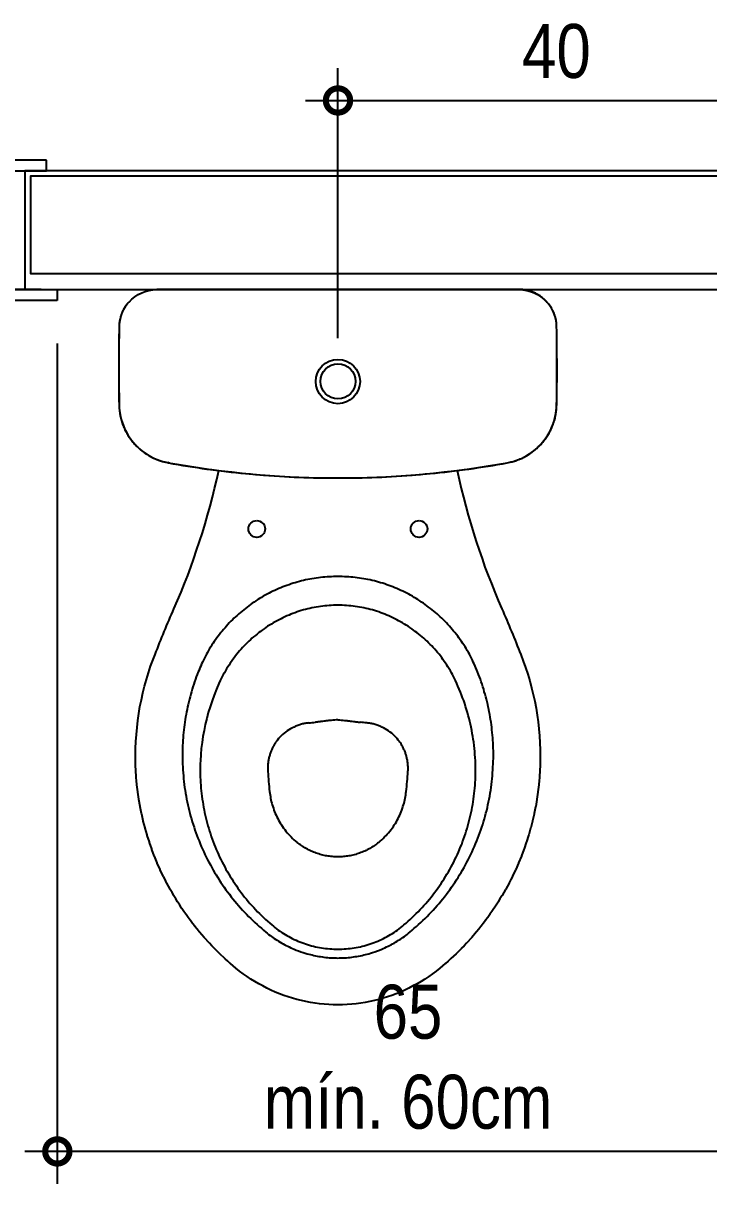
# Model space of a CAD drawing. Header units: metres. Extents: x 3 to 168, y -142 to 28.
# Drawn here: x 19.707 to 20.342, y 4.145 to 5.22 of the extents above; entities that cross this region are included whole.
import ezdxf

# ---------------------------------------------------------------- set-up
doc = ezdxf.new("R2010")
doc.units = ezdxf.units.M
doc.linetypes.add('DASHEDX2', pattern=[1.5, 1, -0.5])
for name, color, linetype in [('ARQ-ALV ACAB', 4, 'Continuous'), ('ARQ-ALV OSSO', 5, 'Continuous'), ('ARQ-CAX @ 1', 1, 'Continuous'), ('ARQ-DIM', 2, 'Continuous'), ('ARQ-HID', 2, 'Continuous'), ('ARQ-PRJ', 7, 'DASHEDX2')]:
    doc.layers.add(name, color=color, linetype=linetype)
doc.styles.add('Adesa', font='ARIALN.TTF')
doc.dimstyles.new('ADESA 1-0025', dxfattribs={"dimtxt": 0.05, "dimasz": 0.045, "dimexe": 0.03, "dimexo": 0.04, "dimgap": 0.02, "dimtad": 1, "dimtoh": 1, "dimdec": 0, "dimlfac": 100, "dimzin": 4, "dimtxsty": 'Adesa', "dimblk": 'DOTSMALL', "dimcen": 1, "dimdle": 0.03, "dimclrd": 1, "dimclre": 1, "dimclrt": 256, "dimazin": 1, "dimtm": 1e-09, "dimtfac": 1, "dimtdec": 0, "dimtix": 1, "dimtmove": 2, "dimatfit": 0, "dimldrblk": 'DOTSMALL', "dimfxl": 0.8, "dimtvp": 2, "dimtolj": 1, "dimtzin": 0, "dimarcsym": 0})

# ---------------------------------------------------------------- blocks, each defined once
blk = doc.blocks.new('ARQ-HID-BACIA CX')
blk.add_line((-0.0001, -0.175), (-0.0001, 0.175))
for points in [[(-0.0137, -0.1957), (-0.0142, -0.196), (-0.0147, -0.1964), (-0.0153, -0.1968), (-0.0158, -0.1971), (-0.0163, -0.1975), (-0.0168, -0.1978), (-0.0174, -0.1981), (-0.0179, -0.1984), (-0.0185, -0.1987), (-0.019, -0.199), (-0.0196, -0.1993), (-0.0202, -0.1995), (-0.0207, -0.1998), (-0.0213, -0.2), (-0.0219, -0.2003), (-0.0225, -0.2005), (-0.0231, -0.2007), (-0.0237, -0.2009), (-0.0243, -0.2011), (-0.0249, -0.2013), (-0.0255, -0.2015), (-0.0261, -0.2016), (-0.0267, -0.2018), (-0.0273, -0.2019), (-0.0279, -0.2021), (-0.0285, -0.2022), (-0.0292, -0.2023), (-0.0298, -0.2024), (-0.0304, -0.2025), (-0.031, -0.2025), (-0.0316, -0.2026), (-0.0323, -0.2026), (-0.0329, -0.2027), (-0.0335, -0.2027), (-0.0342, -0.2027, -0.00878), (-0.1068, -0.2028), (-0.1079, -0.2027), (-0.1091, -0.2026), (-0.1102, -0.2026), (-0.1114, -0.2025), (-0.1125, -0.2024), (-0.1136, -0.2022), (-0.1148, -0.2021), (-0.1159, -0.2019), (-0.117, -0.2017), (-0.1181, -0.2014), (-0.1192, -0.2012), (-0.1203, -0.2009), (-0.1214, -0.2006), (-0.1225, -0.2002), (-0.1236, -0.1999), (-0.1247, -0.1995), (-0.1258, -0.1991), (-0.1268, -0.1987), (-0.1279, -0.1982), (-0.1289, -0.1978), (-0.13, -0.1973), (-0.131, -0.1968), (-0.132, -0.1962), (-0.133, -0.1957), (-0.134, -0.1951), (-0.135, -0.1945), (-0.1359, -0.1939), (-0.1369, -0.1933), (-0.1378, -0.1926), (-0.1388, -0.192), (-0.1397, -0.1913), (-0.1406, -0.1906), (-0.1415, -0.1899), (-0.1423, -0.1891), (-0.1432, -0.1884), (-0.144, -0.1876), (-0.1449, -0.1868), (-0.1457, -0.186), (-0.1465, -0.1851), (-0.1472, -0.1843), (-0.148, -0.1834), (-0.1487, -0.1826), (-0.1494, -0.1817), (-0.1501, -0.1808), (-0.1508, -0.1799), (-0.1515, -0.1789), (-0.1521, -0.178), (-0.1527, -0.177), (-0.1533, -0.1761), (-0.1539, -0.1751), (-0.1545, -0.1741), (-0.155, -0.1731), (-0.1556, -0.1721), (-0.1561, -0.171), (-0.1566, -0.17), (-0.157, -0.169), (-0.1575, -0.1679), (-0.1579, -0.1668), (-0.1583, -0.1658), (-0.1586, -0.1647), (-0.159, -0.1636), (-0.1593, -0.1625), (-0.1596, -0.1614), (-0.1598, -0.1603), (-0.1601, -0.1592), (-0.1604, -0.158), (-0.1606, -0.1569), (-0.1614, -0.1525), (-0.1622, -0.148), (-0.1629, -0.1436), (-0.1636, -0.1392), (-0.1643, -0.1347), (-0.165, -0.1302), (-0.1657, -0.1258), (-0.1663, -0.1213), (-0.1669, -0.1169), (-0.1675, -0.1124), (-0.168, -0.1079), (-0.1686, -0.1034), (-0.1691, -0.099), (-0.1696, -0.0945), (-0.1701, -0.09), (-0.1705, -0.0855), (-0.1709, -0.081), (-0.1713, -0.0765), (-0.1717, -0.072), (-0.1721, -0.0675), (-0.1724, -0.0631), (-0.1727, -0.0586), (-0.173, -0.0541), (-0.1733, -0.0496), (-0.1735, -0.0451), (-0.1737, -0.0406), (-0.1739, -0.0361), (-0.1741, -0.0315), (-0.1742, -0.027), (-0.1744, -0.0225), (-0.1745, -0.018), (-0.1745, -0.0135), (-0.1746, -0.009), (-0.1746, -0.0045), (-0.1746, 0), (-0.1746, 0.0045), (-0.1746, 0.009), (-0.1745, 0.0135), (-0.1745, 0.018), (-0.1744, 0.0225), (-0.1742, 0.027), (-0.1741, 0.0315), (-0.1739, 0.0361), (-0.1737, 0.0406), (-0.1735, 0.0451), (-0.1733, 0.0496), (-0.173, 0.0541), (-0.1727, 0.0586), (-0.1724, 0.0631), (-0.1721, 0.0675), (-0.1717, 0.072), (-0.1713, 0.0765), (-0.1709, 0.081), (-0.1705, 0.0855), (-0.1701, 0.09), (-0.1696, 0.0945), (-0.1691, 0.099), (-0.1686, 0.1034), (-0.168, 0.1079), (-0.1675, 0.1124), (-0.1669, 0.1169), (-0.1663, 0.1213), (-0.1657, 0.1258), (-0.165, 0.1302), (-0.1643, 0.1347), (-0.1636, 0.1392), (-0.1629, 0.1436), (-0.1622, 0.148), (-0.1614, 0.1525), (-0.1606, 0.1569), (-0.1604, 0.158), (-0.1601, 0.1592), (-0.1598, 0.1603), (-0.1596, 0.1614), (-0.1593, 0.1625), (-0.159, 0.1636), (-0.1586, 0.1647), (-0.1583, 0.1658), (-0.1579, 0.1668), (-0.1575, 0.1679), (-0.157, 0.169), (-0.1566, 0.17), (-0.1561, 0.171), (-0.1556, 0.1721), (-0.155, 0.1731), (-0.1545, 0.1741), (-0.1539, 0.1751), (-0.1533, 0.1761), (-0.1527, 0.177), (-0.1521, 0.178), (-0.1515, 0.1789), (-0.1508, 0.1799), (-0.1501, 0.1808), (-0.1494, 0.1817), (-0.1487, 0.1826), (-0.148, 0.1834), (-0.1472, 0.1843), (-0.1465, 0.1851), (-0.1457, 0.186), (-0.1449, 0.1868), (-0.144, 0.1876), (-0.1432, 0.1884), (-0.1423, 0.1891), (-0.1415, 0.1899), (-0.1406, 0.1906), (-0.1397, 0.1913), (-0.1388, 0.192), (-0.1378, 0.1926), (-0.1369, 0.1933), (-0.1359, 0.1939), (-0.135, 0.1945), (-0.134, 0.1951), (-0.133, 0.1957), (-0.132, 0.1962), (-0.131, 0.1968), (-0.13, 0.1973), (-0.1289, 0.1978), (-0.1279, 0.1982), (-0.1268, 0.1987), (-0.1258, 0.1991), (-0.1247, 0.1995), (-0.1236, 0.1999), (-0.1225, 0.2002), (-0.1214, 0.2006), (-0.1203, 0.2009), (-0.1192, 0.2012), (-0.1181, 0.2014), (-0.117, 0.2017), (-0.1159, 0.2019), (-0.1148, 0.2021), (-0.1136, 0.2022), (-0.1125, 0.2024), (-0.1114, 0.2025), (-0.1102, 0.2026), (-0.1091, 0.2026), (-0.1079, 0.2027), (-0.1068, 0.2028, -0.00878), (-0.0342, 0.2027), (-0.0335, 0.2027), (-0.0329, 0.2027), (-0.0323, 0.2026), (-0.0316, 0.2026), (-0.031, 0.2025), (-0.0304, 0.2025), (-0.0298, 0.2024), (-0.0292, 0.2023), (-0.0285, 0.2022), (-0.0279, 0.2021), (-0.0273, 0.2019), (-0.0267, 0.2018), (-0.0261, 0.2016), (-0.0255, 0.2015), (-0.0249, 0.2013), (-0.0243, 0.2011), (-0.0237, 0.2009), (-0.0231, 0.2007), (-0.0225, 0.2005), (-0.0219, 0.2003), (-0.0213, 0.2), (-0.0207, 0.1998), (-0.0202, 0.1995), (-0.0196, 0.1993), (-0.019, 0.199), (-0.0185, 0.1987), (-0.0179, 0.1984), (-0.0174, 0.1981), (-0.0168, 0.1978), (-0.0163, 0.1975), (-0.0158, 0.1971), (-0.0153, 0.1968), (-0.0147, 0.1964), (-0.0142, 0.196), (-0.0137, 0.1957)], [(-0.0131, 0.195, 0.018828), (-0.0135, 0.1954)], [(-0.0133, -0.1951), (-0.0133, -0.1951), (-0.0133, -0.1951), (-0.0133, -0.1951), (-0.0132, -0.1951), (-0.0132, -0.195), (-0.0132, -0.195), (-0.0131, -0.1949), (-0.013, -0.1948), (-0.0129, -0.1947), (-0.0128, -0.1946), (-0.0126, -0.1945), (-0.0125, -0.1943), (-0.0116, -0.1935, 0.212488), (-0.0001, -0.1677), (-0.0001, 0.1677, 0.212488), (-0.0116, 0.1935), (-0.0125, 0.1943), (-0.0126, 0.1945), (-0.0128, 0.1946), (-0.0129, 0.1947), (-0.013, 0.1948), (-0.0131, 0.1949), (-0.0132, 0.195), (-0.0132, 0.195), (-0.0132, 0.1951), (-0.0133, 0.1951), (-0.0133, 0.1951), (-0.0133, 0.1951)], [(-0.0123, 0.1942, 0.002919), (-0.0115, 0.1935)], [(-0.1676, 0.1104), (-0.1678, 0.1104), (-0.176, 0.1123), (-0.1842, 0.1142), (-0.1925, 0.1163), (-0.2008, 0.1185), (-0.209, 0.1208), (-0.2171, 0.1231), (-0.2253, 0.1256), (-0.2335, 0.1282), (-0.2415, 0.1309), (-0.2493, 0.1336), (-0.2571, 0.1363), (-0.2648, 0.1392), (-0.2725, 0.1422), (-0.2803, 0.1453), (-0.288, 0.1486), (-0.2958, 0.1519, 0.011149), (-0.3381, 0.1694), (-0.3442, 0.1717), (-0.3503, 0.1739), (-0.3564, 0.1759), (-0.3626, 0.1778), (-0.3689, 0.1795), (-0.3751, 0.181), (-0.3815, 0.1824), (-0.3878, 0.1836), (-0.3942, 0.1847), (-0.4006, 0.1855), (-0.407, 0.1863), (-0.4135, 0.1868), (-0.42, 0.1872), (-0.4264, 0.1875), (-0.4329, 0.1875), (-0.4381, 0.1875), (-0.4384, 0.1875), (-0.4417, 0.1874), (-0.4449, 0.1872), (-0.4453, 0.1872), (-0.4517, 0.1868), (-0.4521, 0.1868), (-0.4553, 0.1865), (-0.4585, 0.1862), (-0.4589, 0.1862), (-0.4653, 0.1854), (-0.4657, 0.1853), (-0.472, 0.1844), (-0.4724, 0.1844), (-0.4788, 0.1833), (-0.4792, 0.1832), (-0.4855, 0.1819), (-0.4859, 0.1818), (-0.4921, 0.1804), (-0.4925, 0.1803), (-0.4988, 0.1787), (-0.4991, 0.1786), (-0.5053, 0.1768), (-0.5057, 0.1767), (-0.5118, 0.1747), (-0.5122, 0.1746), (-0.5183, 0.1725), (-0.5187, 0.1724), (-0.5247, 0.1701), (-0.5251, 0.17), (-0.531, 0.1675), (-0.5314, 0.1674), (-0.5373, 0.1648), (-0.5376, 0.1646), (-0.5435, 0.1618), (-0.5438, 0.1617), (-0.5467, 0.1602), (-0.5496, 0.1588), (-0.5499, 0.1586), (-0.5556, 0.1555), (-0.5559, 0.1553), (-0.5587, 0.1537), (-0.5615, 0.1521), (-0.5618, 0.1519), (-0.5646, 0.1502), (-0.5674, 0.1485), (-0.5677, 0.1484), (-0.5704, 0.1466), (-0.5731, 0.1448), (-0.5734, 0.1446), (-0.5761, 0.1428), (-0.5788, 0.1409), (-0.579, 0.1407), (-0.5817, 0.1388), (-0.5843, 0.1369), (-0.5846, 0.1367), (-0.5872, 0.1347), (-0.5897, 0.1327), (-0.59, 0.1325), (-0.5925, 0.1305), (-0.595, 0.1284), (-0.5953, 0.1282), (-0.6002, 0.124), (-0.6005, 0.1237), (-0.6053, 0.1194), (-0.6055, 0.1191), (-0.6079, 0.1169), (-0.6102, 0.1146), (-0.6105, 0.1144), (-0.6151, 0.1098), (-0.6153, 0.1095), (-0.6197, 0.1048), (-0.62, 0.1045), (-0.6221, 0.1021), (-0.6243, 0.0997), (-0.6245, 0.0994), (-0.6266, 0.097), (-0.6287, 0.0945), (-0.6314, 0.0911), (-0.6339, 0.0877), (-0.6364, 0.0842), (-0.6388, 0.0807), (-0.641, 0.0771), (-0.6432, 0.0734), (-0.6452, 0.0696), (-0.6472, 0.0658), (-0.649, 0.062), (-0.6508, 0.0581), (-0.6524, 0.0541), (-0.6539, 0.0501), (-0.6553, 0.0461), (-0.6565, 0.042), (-0.6577, 0.0379), (-0.6587, 0.0338), (-0.6596, 0.0296), (-0.6604, 0.0254), (-0.6611, 0.0212), (-0.6617, 0.017), (-0.6621, 0.0128), (-0.6624, 0.0085), (-0.6626, 0.0043), (-0.6626, 0), (-0.6626, -0.0043), (-0.6624, -0.0085), (-0.6621, -0.0128), (-0.6617, -0.017), (-0.6611, -0.0212), (-0.6604, -0.0254), (-0.6596, -0.0296), (-0.6587, -0.0338), (-0.6577, -0.0379), (-0.6565, -0.042), (-0.6553, -0.0461), (-0.6539, -0.0501), (-0.6524, -0.0541), (-0.6508, -0.0581), (-0.649, -0.062), (-0.6472, -0.0658), (-0.6452, -0.0696), (-0.6432, -0.0734), (-0.641, -0.0771), (-0.6388, -0.0807), (-0.6364, -0.0842), (-0.6339, -0.0877), (-0.6314, -0.0911), (-0.6287, -0.0945), (-0.6266, -0.097), (-0.6245, -0.0994), (-0.6243, -0.0997), (-0.6221, -0.1021), (-0.62, -0.1045), (-0.6197, -0.1048), (-0.6153, -0.1095), (-0.6151, -0.1098), (-0.6105, -0.1144), (-0.6102, -0.1146), (-0.6079, -0.1169), (-0.6055, -0.1191), (-0.6053, -0.1194), (-0.6005, -0.1237), (-0.6002, -0.124), (-0.5953, -0.1282), (-0.595, -0.1284), (-0.5925, -0.1305), (-0.59, -0.1325), (-0.5897, -0.1327), (-0.5872, -0.1347), (-0.5846, -0.1367), (-0.5843, -0.1369), (-0.5817, -0.1388), (-0.579, -0.1407), (-0.5788, -0.1409), (-0.5761, -0.1428), (-0.5734, -0.1446), (-0.5731, -0.1448), (-0.5704, -0.1466), (-0.5677, -0.1484), (-0.5674, -0.1485), (-0.5646, -0.1502), (-0.5618, -0.1519), (-0.5615, -0.1521), (-0.5587, -0.1537), (-0.5559, -0.1553), (-0.5556, -0.1555), (-0.5499, -0.1586), (-0.5496, -0.1588), (-0.5467, -0.1602), (-0.5438, -0.1617), (-0.5435, -0.1618), (-0.5376, -0.1646), (-0.5373, -0.1648), (-0.5314, -0.1674), (-0.531, -0.1675), (-0.5251, -0.17), (-0.5247, -0.1701), (-0.5187, -0.1724), (-0.5183, -0.1725), (-0.5122, -0.1746), (-0.5118, -0.1747), (-0.5057, -0.1767), (-0.5053, -0.1768), (-0.4991, -0.1786), (-0.4988, -0.1787), (-0.4925, -0.1803), (-0.4921, -0.1804), (-0.4859, -0.1818), (-0.4855, -0.1819), (-0.4792, -0.1832), (-0.4788, -0.1833), (-0.4724, -0.1844), (-0.472, -0.1844), (-0.4657, -0.1853), (-0.4653, -0.1854), (-0.4589, -0.1862), (-0.4585, -0.1862), (-0.4553, -0.1865), (-0.4521, -0.1868), (-0.4517, -0.1868), (-0.4453, -0.1872), (-0.4449, -0.1872), (-0.4417, -0.1874), (-0.4384, -0.1875), (-0.4381, -0.1875), (-0.4316, -0.1875), (-0.4251, -0.1874), (-0.4186, -0.1872), (-0.4121, -0.1867), (-0.4057, -0.1861), (-0.3992, -0.1854), (-0.3928, -0.1844), (-0.3864, -0.1834), (-0.3801, -0.1821), (-0.3738, -0.1807), (-0.3675, -0.1791), (-0.3613, -0.1774), (-0.3551, -0.1755), (-0.349, -0.1735), (-0.3429, -0.1713), (-0.3381, -0.1694, 0.011149), (-0.2958, -0.1519), (-0.288, -0.1486), (-0.2803, -0.1453), (-0.2725, -0.1422), (-0.2648, -0.1392), (-0.2571, -0.1363), (-0.2493, -0.1336), (-0.2415, -0.1309), (-0.2335, -0.1282), (-0.2253, -0.1256), (-0.2171, -0.1231), (-0.209, -0.1208), (-0.2008, -0.1185), (-0.1925, -0.1163), (-0.1842, -0.1142), (-0.176, -0.1123), (-0.1678, -0.1104), (-0.1676, -0.1104)], [(-0.5122, 0.0378), (-0.511, 0.0393), (-0.5098, 0.0407), (-0.5085, 0.042), (-0.5072, 0.0433), (-0.5059, 0.0446), (-0.5046, 0.0458), (-0.5032, 0.047), (-0.5018, 0.0482), (-0.5004, 0.0493), (-0.499, 0.0503), (-0.4975, 0.0514), (-0.496, 0.0523), (-0.4946, 0.0533), (-0.493, 0.0542), (-0.4915, 0.055), (-0.49, 0.0558), (-0.4884, 0.0566), (-0.4869, 0.0573), (-0.4853, 0.058), (-0.4838, 0.0587), (-0.4822, 0.0593), (-0.4806, 0.0598), (-0.4791, 0.0603), (-0.4775, 0.0608), (-0.4759, 0.0613), (-0.4744, 0.0617), (-0.4728, 0.062), (-0.4713, 0.0623), (-0.4697, 0.0626), (-0.4682, 0.0629), (-0.4667, 0.0631), (-0.4651, 0.0633, -0.008966), (-0.4466, 0.0649, -0.016113), (-0.4436, 0.065), (-0.4426, 0.065), (-0.4418, 0.065), (-0.4409, 0.0649), (-0.4401, 0.0649), (-0.4393, 0.0648), (-0.4384, 0.0647), (-0.4376, 0.0646), (-0.4368, 0.0645), (-0.436, 0.0644), (-0.4352, 0.0642), (-0.4344, 0.064), (-0.4336, 0.0639), (-0.4328, 0.0637), (-0.4321, 0.0635), (-0.4313, 0.0632), (-0.4305, 0.063), (-0.4298, 0.0627), (-0.429, 0.0625), (-0.4282, 0.0622), (-0.4275, 0.0619), (-0.4267, 0.0616), (-0.426, 0.0612), (-0.4253, 0.0609), (-0.4245, 0.0605), (-0.4238, 0.0602), (-0.423, 0.0598), (-0.4223, 0.0593), (-0.4216, 0.0589), (-0.4209, 0.0585), (-0.4201, 0.058), (-0.4194, 0.0575), (-0.4187, 0.057), (-0.4174, 0.056), (-0.416, 0.0549), (-0.4148, 0.0537), (-0.4135, 0.0525), (-0.4123, 0.0512), (-0.4111, 0.0499), (-0.41, 0.0485), (-0.4089, 0.047), (-0.4079, 0.0455), (-0.407, 0.0439), (-0.4061, 0.0422), (-0.4053, 0.0406), (-0.4049, 0.0397), (-0.4045, 0.0389), (-0.4042, 0.038), (-0.4039, 0.0372), (-0.4036, 0.0363), (-0.4033, 0.0354), (-0.403, 0.0346), (-0.4028, 0.0337), (-0.4025, 0.0328), (-0.4023, 0.0319), (-0.4021, 0.0311), (-0.402, 0.0302), (-0.4018, 0.0293), (-0.4017, 0.0285), (-0.4016, 0.0276), (-0.4015, 0.0267, -0.000598), (-0.4009, 0.0209)], [(-0.3986, 0, 0.006359), (-0.3992, 0.0061), (-0.3992, 0.0064), (-0.3992, 0.0066), (-0.3993, 0.0072), (-0.3993, 0.0075), (-0.3993, 0.0077), (-0.3994, 0.0083), (-0.3994, 0.0086), (-0.3995, 0.0091), (-0.3995, 0.0094), (-0.3996, 0.01), (-0.3996, 0.0103), (-0.3997, 0.0108), (-0.3998, 0.0117), (-0.3999, 0.0123), (-0.4, 0.0129), (-0.4002, 0.0144), (-0.4003, 0.0154), (-0.4003, 0.0159), (-0.4004, 0.0164), (-0.4005, 0.0169), (-0.4005, 0.0174), (-0.4006, 0.0179), (-0.4006, 0.0184), (-0.4007, 0.0189), (-0.4008, 0.0194), (-0.4008, 0.0199), (-0.4009, 0.0204), (-0.4009, 0.0209)], [(-0.3986, 0, -0.006359), (-0.3992, -0.0061), (-0.3992, -0.0064), (-0.3992, -0.0066), (-0.3993, -0.0072), (-0.3993, -0.0075), (-0.3993, -0.0077), (-0.3994, -0.0083), (-0.3994, -0.0086), (-0.3995, -0.0091), (-0.3995, -0.0094), (-0.3996, -0.01), (-0.3996, -0.0103), (-0.3997, -0.0108), (-0.3998, -0.0117), (-0.3999, -0.0123), (-0.4, -0.0129), (-0.4002, -0.0144), (-0.4003, -0.0154), (-0.4003, -0.0159), (-0.4004, -0.0164), (-0.4005, -0.0169), (-0.4005, -0.0174), (-0.4006, -0.0179), (-0.4006, -0.0184), (-0.4007, -0.0189), (-0.4008, -0.0194), (-0.4008, -0.0199), (-0.4009, -0.0204), (-0.4009, -0.0209)], [(-0.4015, -0.0267, 0.000598), (-0.4009, -0.0209)], [(-0.4015, -0.0267), (-0.4016, -0.0276), (-0.4017, -0.0285), (-0.4018, -0.0293), (-0.402, -0.0302), (-0.4021, -0.0311), (-0.4023, -0.0319), (-0.4025, -0.0328), (-0.4028, -0.0337), (-0.403, -0.0346), (-0.4033, -0.0354), (-0.4036, -0.0363), (-0.4039, -0.0372), (-0.4042, -0.038), (-0.4045, -0.0389), (-0.4049, -0.0397), (-0.4053, -0.0406), (-0.4061, -0.0422), (-0.407, -0.0439), (-0.4079, -0.0455), (-0.4089, -0.047), (-0.41, -0.0485), (-0.4111, -0.0499), (-0.4123, -0.0512), (-0.4135, -0.0525), (-0.4148, -0.0537), (-0.416, -0.0549), (-0.4174, -0.056), (-0.4187, -0.057), (-0.4194, -0.0575), (-0.4201, -0.058), (-0.4209, -0.0585), (-0.4216, -0.0589), (-0.4223, -0.0593), (-0.423, -0.0598), (-0.4238, -0.0602), (-0.4245, -0.0605), (-0.4253, -0.0609), (-0.426, -0.0612), (-0.4267, -0.0616), (-0.4275, -0.0619), (-0.4282, -0.0622), (-0.429, -0.0625), (-0.4298, -0.0627), (-0.4305, -0.063), (-0.4313, -0.0632), (-0.4321, -0.0635), (-0.4328, -0.0637), (-0.4336, -0.0639), (-0.4344, -0.064), (-0.4352, -0.0642), (-0.436, -0.0644), (-0.4368, -0.0645), (-0.4376, -0.0646), (-0.4384, -0.0647), (-0.4393, -0.0648), (-0.4401, -0.0649), (-0.4409, -0.0649), (-0.4418, -0.065), (-0.4426, -0.065), (-0.4436, -0.065, -0.016113), (-0.4466, -0.0649, -0.008966), (-0.4651, -0.0633), (-0.4667, -0.0631), (-0.4682, -0.0629), (-0.4697, -0.0626), (-0.4713, -0.0623), (-0.4728, -0.062), (-0.4744, -0.0617), (-0.4759, -0.0613), (-0.4775, -0.0608), (-0.4791, -0.0603), (-0.4806, -0.0598), (-0.4822, -0.0593), (-0.4838, -0.0587), (-0.4853, -0.058), (-0.4869, -0.0573), (-0.4884, -0.0566), (-0.49, -0.0558), (-0.4915, -0.055), (-0.493, -0.0542), (-0.4946, -0.0533), (-0.496, -0.0523), (-0.4975, -0.0514), (-0.499, -0.0503), (-0.5004, -0.0493), (-0.5018, -0.0482), (-0.5032, -0.047), (-0.5046, -0.0458), (-0.5059, -0.0446), (-0.5072, -0.0433), (-0.5085, -0.042), (-0.5098, -0.0407), (-0.511, -0.0393), (-0.5122, -0.0378)], [(-0.0136, -0.1955, 0.018828), (-0.0132, -0.1951)]]:
    blk.add_lwpolyline(points, format="xyb")
at = {"ltscale": 0.000466036}
blk.add_lwpolyline([(-0.0133, -0.1951), (-0.0133, -0.1952, -0.017665), (-0.0136, -0.1955, -0.039631), (-0.0138, -0.1956, -0.158216), (-0.0342, -0.2027, -0.008778), (-0.1068, -0.2027), (-0.1095, -0.2026), (-0.1122, -0.2023), (-0.1149, -0.202), (-0.1176, -0.2014), (-0.1203, -0.2008), (-0.1229, -0.2), (-0.1255, -0.1991), (-0.128, -0.1981), (-0.1305, -0.1969), (-0.1329, -0.1957), (-0.1352, -0.1943), (-0.1375, -0.1928), (-0.1397, -0.1912), (-0.1418, -0.1894), (-0.1439, -0.1876), (-0.1458, -0.1857), (-0.1477, -0.1837), (-0.1494, -0.1816), (-0.151, -0.1794), (-0.1526, -0.1772), (-0.154, -0.1748), (-0.1553, -0.1724), (-0.1565, -0.17), (-0.1575, -0.1675), (-0.1585, -0.1649), (-0.1593, -0.1623), (-0.16, -0.1597), (-0.1605, -0.1569, -0.044623), (-0.1746, 0, -0.044623), (-0.1605, 0.1569), (-0.16, 0.1597), (-0.1593, 0.1623), (-0.1585, 0.1649), (-0.1575, 0.1675), (-0.1565, 0.17), (-0.1553, 0.1724), (-0.154, 0.1748), (-0.1526, 0.1772), (-0.151, 0.1794), (-0.1494, 0.1816), (-0.1477, 0.1837), (-0.1458, 0.1857), (-0.1439, 0.1876), (-0.1418, 0.1894), (-0.1397, 0.1912), (-0.1375, 0.1928), (-0.1352, 0.1943), (-0.1329, 0.1957), (-0.1305, 0.1969), (-0.128, 0.1981), (-0.1255, 0.1991), (-0.1229, 0.2), (-0.1203, 0.2008), (-0.1176, 0.2014), (-0.1149, 0.202), (-0.1122, 0.2023), (-0.1095, 0.2026), (-0.1068, 0.2027, -0.008778), (-0.0342, 0.2027, -0.158216), (-0.0138, 0.1956, -0.039631), (-0.0136, 0.1955, -0.017665), (-0.0133, 0.1952), (-0.0133, 0.1951)], format="xyb", dxfattribs=at)
at = {"ltscale": 0.00311}
for points in [[(-0.1068, 0.2021), (-0.1068, 0.2027)], [(-0.1068, -0.2021), (-0.1068, -0.2027)]]:
    blk.add_lwpolyline(points, dxfattribs=at)
at = {"ltscale": 0.00156}
blk.add_lwpolyline([(-0.0131, 0.1951), (-0.0133, 0.1953)], dxfattribs=at)
for points in [[(-0.0133, 0.1951), (-0.0133, 0.1951)], [(-0.0115, 0.1936), (-0.0109, 0.1931), (-0.0103, 0.1925), (-0.0097, 0.1919), (-0.0091, 0.1913), (-0.0086, 0.1907), (-0.008, 0.19), (-0.0075, 0.1894), (-0.007, 0.1887), (-0.0065, 0.1881), (-0.006, 0.1874), (-0.0055, 0.1867), (-0.0051, 0.186), (-0.0047, 0.1853), (-0.0043, 0.1845), (-0.0039, 0.1838), (-0.0035, 0.1831), (-0.0031, 0.1823), (-0.0028, 0.1815), (-0.0025, 0.1808), (-0.0022, 0.18), (-0.0019, 0.1792), (-0.0016, 0.1784), (-0.0014, 0.1776), (-0.0012, 0.1768), (-0.001, 0.176), (-0.0008, 0.1752), (-0.0006, 0.1744), (-0.0005, 0.1736), (-0.0003, 0.1728), (-0.0002, 0.1719), (-0.0001, 0.1711), (-0.0001, 0.1703), (0, 0.1694), (0, 0.1686), (0, 0.1678)], [(0, 0.1677), (0, -0.1677)], [(-0.5122, 0.0378), (-0.513, 0.0368), (-0.5137, 0.0358), (-0.5145, 0.0348), (-0.5152, 0.0338), (-0.5159, 0.0327), (-0.5165, 0.0316), (-0.5172, 0.0306), (-0.5178, 0.0295), (-0.5185, 0.0283), (-0.519, 0.0272), (-0.5196, 0.0261), (-0.5202, 0.0249), (-0.5207, 0.0237), (-0.5212, 0.0225), (-0.5217, 0.0214), (-0.5221, 0.0201), (-0.5225, 0.0189), (-0.5229, 0.0177), (-0.5233, 0.0165), (-0.5236, 0.0152), (-0.524, 0.014), (-0.5243, 0.0127), (-0.5245, 0.0115), (-0.5248, 0.0102), (-0.525, 0.009), (-0.5251, 0.0077), (-0.5253, 0.0064), (-0.5254, 0.0051), (-0.5255, 0.0039), (-0.5256, 0.0026), (-0.5256, 0.0013), (-0.5256, 0), (-0.5256, -0.0013), (-0.5256, -0.0026), (-0.5255, -0.0039), (-0.5254, -0.0051), (-0.5253, -0.0064), (-0.5251, -0.0077), (-0.525, -0.009), (-0.5248, -0.0102), (-0.5245, -0.0115), (-0.5243, -0.0127), (-0.524, -0.014), (-0.5236, -0.0152), (-0.5233, -0.0165), (-0.5229, -0.0177), (-0.5225, -0.0189), (-0.5221, -0.0201), (-0.5217, -0.0214), (-0.5212, -0.0225), (-0.5207, -0.0237), (-0.5202, -0.0249), (-0.5196, -0.0261), (-0.519, -0.0272), (-0.5185, -0.0283), (-0.5178, -0.0295), (-0.5172, -0.0306), (-0.5165, -0.0316), (-0.5159, -0.0327), (-0.5152, -0.0337), (-0.5145, -0.0348), (-0.5137, -0.0358), (-0.513, -0.0368), (-0.5122, -0.0378)], [(-0.0115, -0.1936), (-0.0116, -0.1938), (-0.0117, -0.1938), (-0.0119, -0.194), (-0.0123, -0.1944), (-0.0126, -0.1947), (-0.0128, -0.1948), (-0.0129, -0.1949), (-0.013, -0.1949), (-0.013, -0.195), (-0.0131, -0.195), (-0.0131, -0.1951)]]:
    blk.add_lwpolyline(points)
at = {"ltscale": 0.00179}
for points in [[(-0.0004, 0.1677), (-0.0001, 0.1677)], [(-0.0004, -0.1677), (-0.0001, -0.1677)]]:
    blk.add_lwpolyline(points, dxfattribs=at)
for points in [[(-0.2659, 0), (-0.2659, -0.002), (-0.266, -0.004), (-0.2661, -0.006), (-0.2662, -0.008), (-0.2663, -0.01), (-0.2664, -0.012), (-0.2666, -0.014), (-0.2668, -0.016), (-0.267, -0.018), (-0.2673, -0.02), (-0.2676, -0.022), (-0.2679, -0.024), (-0.2683, -0.026), (-0.2687, -0.0279), (-0.2691, -0.0299), (-0.2696, -0.0318), (-0.27, -0.0338), (-0.2705, -0.0357), (-0.2711, -0.0377), (-0.2716, -0.0396), (-0.2722, -0.0415), (-0.2728, -0.0434), (-0.2735, -0.0453), (-0.2741, -0.0472), (-0.2748, -0.0491), (-0.2755, -0.051), (-0.2763, -0.0528), (-0.2771, -0.0547), (-0.2779, -0.0565), (-0.2787, -0.0584), (-0.2796, -0.0602), (-0.2804, -0.062), (-0.2813, -0.0638), (-0.2823, -0.0656), (-0.2832, -0.0673), (-0.2842, -0.0691), (-0.2852, -0.0708), (-0.2863, -0.0725), (-0.2873, -0.0742), (-0.2884, -0.0759), (-0.2895, -0.0776), (-0.2907, -0.0793), (-0.2918, -0.0809), (-0.293, -0.0825), (-0.2942, -0.0841), (-0.2954, -0.0857), (-0.2967, -0.0873), (-0.2979, -0.0888), (-0.2992, -0.0904), (-0.3005, -0.0919), (-0.3019, -0.0934), (-0.3032, -0.0949), (-0.3046, -0.0963), (-0.306, -0.0978), (-0.3074, -0.0992), (-0.3089, -0.1006), (-0.3103, -0.102), (-0.3118, -0.1033), (-0.3133, -0.1046), (-0.3149, -0.106), (-0.3164, -0.1072), (-0.3179, -0.1085), (-0.3195, -0.1098), (-0.3211, -0.111), (-0.3227, -0.1122), (-0.3244, -0.1133), (-0.326, -0.1145), (-0.3277, -0.1156), (-0.3293, -0.1167), (-0.331, -0.1178), (-0.3327, -0.1189), (-0.3344, -0.1199), (-0.3362, -0.1209), (-0.3379, -0.1219), (-0.3397, -0.1228), (-0.3415, -0.1237), (-0.3433, -0.1246), (-0.3451, -0.1255), (-0.3469, -0.1263), (-0.3488, -0.1271), (-0.3506, -0.1279), (-0.3525, -0.1287), (-0.3543, -0.1295), (-0.3566, -0.1304), (-0.3588, -0.1312), (-0.3611, -0.132), (-0.3634, -0.1328), (-0.3657, -0.1336), (-0.368, -0.1343), (-0.3703, -0.1351), (-0.3726, -0.1357), (-0.3749, -0.1364), (-0.3772, -0.137), (-0.3796, -0.1376), (-0.3819, -0.1382), (-0.3843, -0.1388), (-0.3866, -0.1393), (-0.389, -0.1398), (-0.3913, -0.1402), (-0.3937, -0.1407), (-0.3961, -0.1411), (-0.3985, -0.1415), (-0.4008, -0.1419), (-0.4032, -0.1422), (-0.4056, -0.1425), (-0.408, -0.1428), (-0.4104, -0.143), (-0.4128, -0.1433), (-0.4152, -0.1435), (-0.4176, -0.1436), (-0.42, -0.1438), (-0.4225, -0.1439), (-0.4249, -0.144), (-0.4273, -0.1441), (-0.4297, -0.1441), (-0.4321, -0.1441), (-0.4345, -0.1441), (-0.4369, -0.144), (-0.4396, -0.1439), (-0.4423, -0.1437), (-0.4451, -0.1436), (-0.4478, -0.1434), (-0.4505, -0.1432), (-0.4532, -0.143), (-0.4559, -0.1427), (-0.4586, -0.1424), (-0.4613, -0.142), (-0.4639, -0.1416), (-0.4666, -0.1412), (-0.4693, -0.1407), (-0.472, -0.1402), (-0.4746, -0.1397), (-0.4773, -0.1391), (-0.4799, -0.1385), (-0.4826, -0.1379), (-0.4852, -0.1372), (-0.4878, -0.1365), (-0.4904, -0.1358), (-0.493, -0.135), (-0.4956, -0.1342), (-0.4982, -0.1333), (-0.5008, -0.1325), (-0.5033, -0.1316), (-0.5059, -0.1306), (-0.5084, -0.1297), (-0.5109, -0.1287), (-0.5135, -0.1276), (-0.516, -0.1266), (-0.5184, -0.1255), (-0.5209, -0.1243), (-0.5234, -0.1232), (-0.5258, -0.122), (-0.5282, -0.1208), (-0.5306, -0.1195), (-0.533, -0.1182), (-0.5354, -0.1169), (-0.5378, -0.1156), (-0.5401, -0.1142), (-0.5424, -0.1128), (-0.5447, -0.1114), (-0.547, -0.1099), (-0.5493, -0.1084), (-0.5515, -0.1069), (-0.5538, -0.1053), (-0.556, -0.1038), (-0.5581, -0.1022), (-0.5603, -0.1005), (-0.5625, -0.0989), (-0.5646, -0.0972), (-0.5667, -0.0955), (-0.5688, -0.0937), (-0.5708, -0.092), (-0.5729, -0.0902), (-0.5749, -0.0883), (-0.5769, -0.0865), (-0.5788, -0.0846), (-0.5808, -0.0827), (-0.5827, -0.0808), (-0.5846, -0.0788), (-0.5864, -0.0769), (-0.5882, -0.0748), (-0.59, -0.0728), (-0.5918, -0.0708), (-0.5936, -0.0688), (-0.5954, -0.0667), (-0.5964, -0.0654), (-0.5974, -0.0642), (-0.5983, -0.0629), (-0.5993, -0.0616), (-0.6003, -0.0603), (-0.6012, -0.059), (-0.6021, -0.0576), (-0.6029, -0.0563), (-0.6038, -0.0549), (-0.6046, -0.0535), (-0.6054, -0.0521), (-0.6062, -0.0507), (-0.607, -0.0493), (-0.6077, -0.0479), (-0.6084, -0.0465), (-0.6091, -0.045), (-0.6098, -0.0436), (-0.6105, -0.0421), (-0.6111, -0.0406), (-0.6119, -0.0387), (-0.6127, -0.0366), (-0.6135, -0.0343), (-0.6142, -0.0321), (-0.6148, -0.0302), (-0.6153, -0.0286), (-0.6157, -0.027), (-0.6161, -0.0255), (-0.6165, -0.0239), (-0.6169, -0.0224), (-0.6172, -0.0208), (-0.6175, -0.0192), (-0.6178, -0.0176), (-0.618, -0.016), (-0.6183, -0.0144), (-0.6185, -0.0129), (-0.6187, -0.0113), (-0.6188, -0.0097), (-0.619, -0.0081), (-0.6191, -0.0065), (-0.6191, -0.0048), (-0.6192, -0.0032), (-0.6192, -0.0016), (-0.6193, 0), (-0.6192, 0.0016), (-0.6192, 0.0032), (-0.6191, 0.0048), (-0.6191, 0.0065), (-0.619, 0.0081), (-0.6188, 0.0097), (-0.6187, 0.0113), (-0.6185, 0.0129), (-0.6183, 0.0144), (-0.618, 0.016), (-0.6178, 0.0176), (-0.6175, 0.0192), (-0.6172, 0.0208), (-0.6169, 0.0224), (-0.6165, 0.0239), (-0.6161, 0.0255), (-0.6157, 0.027), (-0.6153, 0.0286), (-0.6148, 0.0302), (-0.6142, 0.0321), (-0.6135, 0.0343), (-0.6127, 0.0366), (-0.6119, 0.0387), (-0.6111, 0.0406), (-0.6105, 0.0421), (-0.6098, 0.0436), (-0.6091, 0.045), (-0.6084, 0.0465), (-0.6077, 0.0479), (-0.607, 0.0493), (-0.6062, 0.0507), (-0.6054, 0.0521), (-0.6046, 0.0535), (-0.6038, 0.0549), (-0.6029, 0.0563), (-0.6021, 0.0576), (-0.6012, 0.059), (-0.6003, 0.0603), (-0.5993, 0.0616), (-0.5983, 0.0629), (-0.5974, 0.0642), (-0.5964, 0.0654), (-0.5954, 0.0667), (-0.5936, 0.0688), (-0.5918, 0.0708), (-0.59, 0.0728), (-0.5882, 0.0748), (-0.5864, 0.0769), (-0.5846, 0.0788), (-0.5827, 0.0808), (-0.5808, 0.0827), (-0.5788, 0.0846), (-0.5769, 0.0865), (-0.5749, 0.0883), (-0.5729, 0.0902), (-0.5708, 0.092), (-0.5688, 0.0937), (-0.5667, 0.0955), (-0.5646, 0.0972), (-0.5625, 0.0989), (-0.5603, 0.1005), (-0.5581, 0.1022), (-0.556, 0.1038), (-0.5538, 0.1053), (-0.5515, 0.1069), (-0.5493, 0.1084), (-0.547, 0.1099), (-0.5447, 0.1114), (-0.5424, 0.1128), (-0.5401, 0.1142), (-0.5378, 0.1156), (-0.5354, 0.1169), (-0.533, 0.1182), (-0.5306, 0.1195), (-0.5282, 0.1208), (-0.5258, 0.122), (-0.5234, 0.1232), (-0.5209, 0.1243), (-0.5184, 0.1255), (-0.516, 0.1266), (-0.5135, 0.1276), (-0.5109, 0.1287), (-0.5084, 0.1297), (-0.5059, 0.1306), (-0.5033, 0.1316), (-0.5008, 0.1325), (-0.4982, 0.1333), (-0.4956, 0.1342), (-0.493, 0.135), (-0.4904, 0.1358), (-0.4878, 0.1365), (-0.4852, 0.1372), (-0.4826, 0.1379), (-0.4799, 0.1385), (-0.4773, 0.1391), (-0.4746, 0.1397), (-0.472, 0.1402), (-0.4693, 0.1407), (-0.4666, 0.1412), (-0.4639, 0.1416), (-0.4613, 0.142), (-0.4586, 0.1424), (-0.4559, 0.1427), (-0.4532, 0.143), (-0.4505, 0.1432), (-0.4478, 0.1434), (-0.4451, 0.1436), (-0.4423, 0.1437), (-0.4396, 0.1439), (-0.4369, 0.144), (-0.4345, 0.1441), (-0.4321, 0.1441), (-0.4297, 0.1441), (-0.4273, 0.1441), (-0.4249, 0.144), (-0.4225, 0.1439), (-0.42, 0.1438), (-0.4176, 0.1436), (-0.4152, 0.1435), (-0.4128, 0.1433), (-0.4104, 0.143), (-0.408, 0.1428), (-0.4056, 0.1425), (-0.4032, 0.1422), (-0.4008, 0.1419), (-0.3985, 0.1415), (-0.3961, 0.1411), (-0.3937, 0.1407), (-0.3913, 0.1402), (-0.389, 0.1398), (-0.3866, 0.1393), (-0.3843, 0.1388), (-0.3819, 0.1382), (-0.3796, 0.1376), (-0.3772, 0.137), (-0.3749, 0.1364), (-0.3726, 0.1357), (-0.3703, 0.1351), (-0.368, 0.1343), (-0.3657, 0.1336), (-0.3634, 0.1328), (-0.3611, 0.132), (-0.3588, 0.1312), (-0.3566, 0.1304), (-0.3543, 0.1295), (-0.3525, 0.1287), (-0.3506, 0.1279), (-0.3488, 0.1271), (-0.3469, 0.1263), (-0.3451, 0.1255), (-0.3433, 0.1246), (-0.3415, 0.1237), (-0.3397, 0.1228), (-0.3379, 0.1219), (-0.3362, 0.1209), (-0.3344, 0.1199), (-0.3327, 0.1189), (-0.331, 0.1178), (-0.3293, 0.1167), (-0.3277, 0.1156), (-0.326, 0.1145), (-0.3244, 0.1133), (-0.3227, 0.1122), (-0.3211, 0.111), (-0.3195, 0.1098), (-0.3179, 0.1085), (-0.3164, 0.1072), (-0.3149, 0.106), (-0.3133, 0.1046), (-0.3118, 0.1033), (-0.3103, 0.102), (-0.3089, 0.1006), (-0.3074, 0.0992), (-0.306, 0.0978), (-0.3046, 0.0963), (-0.3032, 0.0949), (-0.3019, 0.0934), (-0.3005, 0.0919), (-0.2992, 0.0904), (-0.2979, 0.0888), (-0.2967, 0.0873), (-0.2954, 0.0857), (-0.2942, 0.0841), (-0.293, 0.0825), (-0.2918, 0.0809), (-0.2907, 0.0793), (-0.2895, 0.0776), (-0.2884, 0.0759), (-0.2873, 0.0742), (-0.2863, 0.0725), (-0.2852, 0.0708), (-0.2842, 0.0691), (-0.2832, 0.0673), (-0.2823, 0.0656), (-0.2813, 0.0638), (-0.2804, 0.062), (-0.2796, 0.0602), (-0.2787, 0.0584), (-0.2779, 0.0565), (-0.2771, 0.0547), (-0.2763, 0.0528), (-0.2755, 0.051), (-0.2748, 0.0491), (-0.2741, 0.0472), (-0.2735, 0.0453), (-0.2728, 0.0434), (-0.2722, 0.0415), (-0.2716, 0.0396), (-0.2711, 0.0377), (-0.2705, 0.0357), (-0.27, 0.0338), (-0.2696, 0.0318), (-0.2691, 0.0299), (-0.2687, 0.0279), (-0.2683, 0.026), (-0.2679, 0.024), (-0.2676, 0.022), (-0.2673, 0.02), (-0.267, 0.018), (-0.2668, 0.016), (-0.2666, 0.014), (-0.2664, 0.012), (-0.2663, 0.01), (-0.2662, 0.008), (-0.2661, 0.006), (-0.266, 0.004), (-0.2659, 0.002)], [(-0.5887, 0.0612), (-0.587, 0.0632), (-0.5853, 0.0651), (-0.5836, 0.0671), (-0.5818, 0.0689), (-0.58, 0.0708), (-0.5782, 0.0726), (-0.5764, 0.0745), (-0.5745, 0.0762), (-0.5726, 0.078), (-0.5707, 0.0797), (-0.5688, 0.0815), (-0.5668, 0.0831), (-0.5648, 0.0848), (-0.5628, 0.0864), (-0.5608, 0.088), (-0.5587, 0.0896), (-0.5567, 0.0911), (-0.5546, 0.0927), (-0.5525, 0.0941), (-0.5504, 0.0956), (-0.5482, 0.097), (-0.546, 0.0984), (-0.5439, 0.0998), (-0.5416, 0.1011), (-0.5394, 0.1024), (-0.5372, 0.1037), (-0.5349, 0.1049), (-0.5327, 0.1061), (-0.5304, 0.1073), (-0.5281, 0.1085), (-0.5258, 0.1096), (-0.5234, 0.1107), (-0.5211, 0.1117), (-0.5187, 0.1127), (-0.5164, 0.1137), (-0.514, 0.1147), (-0.5116, 0.1156), (-0.5092, 0.1165), (-0.5067, 0.1173), (-0.5043, 0.1181), (-0.5019, 0.1189), (-0.4994, 0.1197), (-0.497, 0.1204), (-0.4945, 0.1211), (-0.492, 0.1217), (-0.4895, 0.1224), (-0.4871, 0.1229), (-0.4846, 0.1235), (-0.4821, 0.124), (-0.4796, 0.1245), (-0.477, 0.1249), (-0.4745, 0.1253), (-0.472, 0.1257), (-0.4695, 0.126), (-0.4669, 0.1264), (-0.4644, 0.1266), (-0.4619, 0.1269), (-0.4593, 0.1271), (-0.4568, 0.1272), (-0.4543, 0.1274), (-0.4517, 0.1275), (-0.4492, 0.1276), (-0.4466, 0.1276), (-0.4441, 0.1276), (-0.4416, 0.1276), (-0.439, 0.1275), (-0.4365, 0.1274), (-0.4336, 0.1272), (-0.4308, 0.127), (-0.4279, 0.1268), (-0.4251, 0.1265), (-0.4223, 0.1262), (-0.4195, 0.1259), (-0.4167, 0.1255), (-0.414, 0.125), (-0.4112, 0.1245), (-0.4084, 0.124), (-0.4056, 0.1235), (-0.4028, 0.1229), (-0.4001, 0.1222), (-0.3973, 0.1215), (-0.3946, 0.1208), (-0.3918, 0.12), (-0.3891, 0.1192), (-0.3864, 0.1184), (-0.3836, 0.1175), (-0.3809, 0.1166), (-0.3782, 0.1156), (-0.3756, 0.1146), (-0.3729, 0.1135), (-0.3702, 0.1125), (-0.3676, 0.1113), (-0.365, 0.1102), (-0.3623, 0.109), (-0.3605, 0.1081), (-0.3586, 0.1071), (-0.3568, 0.1062), (-0.355, 0.1052), (-0.3532, 0.1042), (-0.3514, 0.1031), (-0.3497, 0.102), (-0.3479, 0.1009), (-0.3462, 0.0998), (-0.3445, 0.0986), (-0.3428, 0.0974), (-0.3412, 0.0962), (-0.3395, 0.095), (-0.3379, 0.0937), (-0.3364, 0.0924), (-0.3348, 0.0911), (-0.3332, 0.0897), (-0.3317, 0.0883), (-0.3302, 0.0869), (-0.3288, 0.0855), (-0.3273, 0.0841), (-0.3259, 0.0826), (-0.3245, 0.0811), (-0.3231, 0.0796), (-0.3218, 0.0781), (-0.3205, 0.0765), (-0.3192, 0.0749), (-0.3179, 0.0733), (-0.3167, 0.0717), (-0.3155, 0.0701), (-0.3143, 0.0684), (-0.3131, 0.0667), (-0.312, 0.0651), (-0.3109, 0.0633), (-0.3099, 0.0616), (-0.3088, 0.0599), (-0.3078, 0.0581), (-0.3068, 0.0563), (-0.3059, 0.0545), (-0.305, 0.0527), (-0.3041, 0.0509), (-0.3032, 0.0491), (-0.3024, 0.0472), (-0.3016, 0.0453), (-0.3008, 0.0435), (-0.3001, 0.0416), (-0.2994, 0.0397), (-0.2987, 0.0378), (-0.2981, 0.0358), (-0.2975, 0.0339), (-0.2969, 0.032), (-0.2964, 0.03), (-0.2959, 0.028), (-0.2954, 0.0261), (-0.295, 0.0241), (-0.2946, 0.0221), (-0.2942, 0.0201), (-0.2939, 0.0181), (-0.2936, 0.0161), (-0.2933, 0.0141), (-0.2931, 0.0121), (-0.2929, 0.0101), (-0.2927, 0.0081), (-0.2926, 0.0061), (-0.2925, 0.004), (-0.2925, 0.002), (-0.2925, 0), (-0.2925, -0.002), (-0.2925, -0.004), (-0.2926, -0.0061), (-0.2927, -0.0081), (-0.2929, -0.0101), (-0.2931, -0.0121), (-0.2933, -0.0141), (-0.2936, -0.0161), (-0.2939, -0.0181), (-0.2942, -0.0201), (-0.2946, -0.0221), (-0.295, -0.0241), (-0.2954, -0.0261), (-0.2959, -0.028), (-0.2964, -0.03), (-0.2969, -0.032), (-0.2975, -0.0339), (-0.2981, -0.0358), (-0.2987, -0.0378), (-0.2994, -0.0397), (-0.3001, -0.0416), (-0.3008, -0.0435), (-0.3016, -0.0453), (-0.3024, -0.0472), (-0.3032, -0.0491), (-0.3041, -0.0509), (-0.305, -0.0527), (-0.3059, -0.0545), (-0.3068, -0.0563), (-0.3078, -0.0581), (-0.3088, -0.0599), (-0.3099, -0.0616), (-0.3109, -0.0633), (-0.312, -0.0651), (-0.3131, -0.0667), (-0.3143, -0.0684), (-0.3155, -0.0701), (-0.3167, -0.0717), (-0.3179, -0.0733), (-0.3192, -0.0749), (-0.3205, -0.0765), (-0.3218, -0.0781), (-0.3231, -0.0796), (-0.3245, -0.0811), (-0.3259, -0.0826), (-0.3273, -0.0841), (-0.3288, -0.0855), (-0.3302, -0.0869), (-0.3317, -0.0883), (-0.3332, -0.0897), (-0.3348, -0.0911), (-0.3364, -0.0924), (-0.3379, -0.0937), (-0.3395, -0.095), (-0.3412, -0.0962), (-0.3428, -0.0974), (-0.3445, -0.0986), (-0.3462, -0.0998), (-0.3479, -0.1009), (-0.3497, -0.102), (-0.3514, -0.1031), (-0.3532, -0.1042), (-0.355, -0.1052), (-0.3568, -0.1062), (-0.3586, -0.1071), (-0.3605, -0.1081), (-0.3623, -0.109), (-0.3651, -0.1102), (-0.3704, -0.1125), (-0.3757, -0.1147), (-0.3811, -0.1166), (-0.3865, -0.1184), (-0.392, -0.1201), (-0.3975, -0.1216), (-0.403, -0.1229), (-0.4085, -0.124), (-0.4141, -0.125), (-0.4197, -0.1259), (-0.4253, -0.1266), (-0.4309, -0.1271), (-0.4365, -0.1274), (-0.439, -0.1275), (-0.4416, -0.1276), (-0.4441, -0.1276), (-0.4466, -0.1276), (-0.4492, -0.1276), (-0.4517, -0.1275), (-0.4543, -0.1274), (-0.4568, -0.1272), (-0.4593, -0.1271), (-0.4619, -0.1269), (-0.4644, -0.1266), (-0.4669, -0.1264), (-0.4695, -0.126), (-0.472, -0.1257), (-0.4745, -0.1253), (-0.477, -0.1249), (-0.4796, -0.1245), (-0.4821, -0.124), (-0.4846, -0.1235), (-0.4871, -0.1229), (-0.4895, -0.1224), (-0.492, -0.1217), (-0.4945, -0.1211), (-0.497, -0.1204), (-0.4994, -0.1197), (-0.5019, -0.1189), (-0.5043, -0.1181), (-0.5067, -0.1173), (-0.5092, -0.1165), (-0.5116, -0.1156), (-0.514, -0.1147), (-0.5164, -0.1137), (-0.5187, -0.1127), (-0.5211, -0.1117), (-0.5234, -0.1107), (-0.5258, -0.1096), (-0.5281, -0.1085), (-0.5304, -0.1073), (-0.5327, -0.1061), (-0.5349, -0.1049), (-0.5372, -0.1037), (-0.5394, -0.1024), (-0.5416, -0.1011), (-0.5439, -0.0998), (-0.546, -0.0984), (-0.5482, -0.097), (-0.5504, -0.0956), (-0.5525, -0.0941), (-0.5546, -0.0927), (-0.5567, -0.0911), (-0.5587, -0.0896), (-0.5608, -0.088), (-0.5628, -0.0864), (-0.5648, -0.0848), (-0.5668, -0.0831), (-0.5688, -0.0815), (-0.5707, -0.0797), (-0.5726, -0.078), (-0.5745, -0.0762), (-0.5764, -0.0745), (-0.5782, -0.0726), (-0.58, -0.0708), (-0.5818, -0.0689), (-0.5836, -0.0671), (-0.5853, -0.0651), (-0.587, -0.0632), (-0.5887, -0.0612), (-0.5899, -0.0598), (-0.5911, -0.0583), (-0.5923, -0.0568), (-0.5934, -0.0553), (-0.5945, -0.0537), (-0.5956, -0.0521), (-0.5966, -0.0505), (-0.5976, -0.0489), (-0.5986, -0.0473), (-0.5995, -0.0456), (-0.6004, -0.0439), (-0.6012, -0.0423), (-0.6021, -0.0405), (-0.6029, -0.0388), (-0.6036, -0.0371), (-0.6044, -0.0353), (-0.605, -0.0335), (-0.6057, -0.0317), (-0.6063, -0.0299), (-0.6069, -0.0281), (-0.6074, -0.0263), (-0.6079, -0.0245), (-0.6084, -0.0226), (-0.6088, -0.0208), (-0.6092, -0.0189), (-0.6096, -0.017), (-0.6099, -0.0152), (-0.6102, -0.0133), (-0.6104, -0.0114), (-0.6106, -0.0095), (-0.6108, -0.0076), (-0.6109, -0.0057), (-0.611, -0.0038), (-0.6111, -0.0019), (-0.6111, 0), (-0.6111, 0.0019), (-0.611, 0.0038), (-0.6109, 0.0057), (-0.6108, 0.0076), (-0.6106, 0.0095), (-0.6104, 0.0114), (-0.6102, 0.0133), (-0.6099, 0.0152), (-0.6096, 0.017), (-0.6092, 0.0189), (-0.6088, 0.0208), (-0.6084, 0.0226), (-0.6079, 0.0245), (-0.6074, 0.0263), (-0.6069, 0.0281), (-0.6063, 0.0299), (-0.6057, 0.0317), (-0.605, 0.0335), (-0.6044, 0.0353), (-0.6036, 0.0371), (-0.6029, 0.0388), (-0.6021, 0.0405), (-0.6012, 0.0423), (-0.6004, 0.0439), (-0.5995, 0.0456), (-0.5986, 0.0473), (-0.5976, 0.0489), (-0.5966, 0.0505), (-0.5956, 0.0521), (-0.5945, 0.0537), (-0.5934, 0.0553), (-0.5923, 0.0568), (-0.5911, 0.0583), (-0.5899, 0.0598)]]:
    blk.add_lwpolyline(points, close=True)
for points in [[(-0.2141, 0.0752, 1), (-0.2296, 0.0752, 1)], [(-0.0647, 0, 1), (-0.1058, 0, 1)], [(-0.0689, 0.0001, 1), (-0.1014, 0.0001, 1)], [(-0.2141, -0.0752, 1), (-0.2296, -0.0752, 1)]]:
    blk.add_lwpolyline(points, format="xyb", close=True)
at = {"ltscale": 0.0005513}
blk.add_lwpolyline([(-0.3986, 0), (-0.3985, 0)], dxfattribs=at)
at = {"ltscale": 0.003392}
blk.add_lwpolyline([(-0.1598, -0.1568), (-0.1605, -0.1569)], dxfattribs=at)
at = {"ltscale": 0.002755}
blk.add_lwpolyline([(-0.0342, -0.2021), (-0.0342, -0.2026)], dxfattribs=at)
blk = doc.blocks.new('*U26')
for points in [[(-0.665, -0.03), (-0.615, -0.03), (-0.615, -0.04), (-0.665, -0.04)], [(0.045, -0.03), (-0.005, -0.03), (-0.005, -0.04), (0.045, -0.04)], [(-0.675, -0.16), (-0.625, -0.16), (-0.625, -0.15), (-0.675, -0.15)], [(0, -0.15), (0, -0.77), (-0.03, -0.77), (-0.03, -0.15)], [(0.055, -0.16), (0.005, -0.16), (0.005, -0.15), (0.055, -0.15)]]:
    blk.add_lwpolyline(points, close=True)
for points in [[(-0.66, -0.15), (-0.62, -0.15), (-0.62, -0.12), (-0.61, -0.12), (-0.61, -0.04), (-0.645, -0.04), (-0.645, -0.15)], [(0.04, -0.15), (0, -0.15), (0, -0.12), (-0.01, -0.12), (-0.01, -0.04), (0.025, -0.04), (0.025, -0.15)]]:
    blk.add_lwpolyline(points)
at = {"layer": 'ARQ-PRJ'}
blk.add_arc((-0.0179, -0.1679), 0.6024, 178.2986, 271.7014, dxfattribs=at)
blk = doc.blocks.new('_DotSmall')
at = {"color": 0, "linetype": 'ByBlock', "const_width": 0.5}
blk.add_lwpolyline([(-0.0625, 0, 1), (0.0625, 0, 1)], format="xyb", close=True, dxfattribs=at)
blk = doc.blocks.new('*D49')
at = {"layer": 'ARQ-DIM', "color": 1, "lineweight": -2, "transparency": 16777216}
for p, q in [((19.9984, 4.9283), (19.9984, 5.1786)), ((20.4033, 5.0284), (20.4033, 5.1786)), ((19.9684, 5.1486), (20.4333, 5.1486))]:
    blk.add_line(p, q, dxfattribs=at)
at = {"layer": 'Defpoints', "color": 0, "transparency": 16777216}
for p in [(20.4033, 5.1486), (20.4033, 4.9884), (19.9984, 4.8883)]:
    blk.add_point(p, dxfattribs=at)
at = {"layer": 'ARQ-DIM', "color": 1, "lineweight": -2, "transparency": 16777216, "xscale": 0.045, "yscale": 0.045, "zscale": 0.045, "rotation": 180}
blk.add_blockref('_DotSmall', (19.9984, 5.1486), dxfattribs=at)
at = {"layer": 'ARQ-DIM', "color": 1, "lineweight": -2, "transparency": 16777216, "xscale": 0.045, "yscale": 0.045, "zscale": 0.045}
blk.add_blockref('_DotSmall', (20.4033, 5.1486), dxfattribs=at)
at = {"layer": 'ARQ-DIM', "transparency": 16777216, "insert": (20.2008, 5.1941), "char_height": 0.05, "attachment_point": 5, "style": 'Adesa'}
blk.add_mtext('\\A1;40', dxfattribs=at)
blk = doc.blocks.new('*D56')
at = {"layer": 'ARQ-DIM', "color": 1, "lineweight": -2, "transparency": 16777216}
for p, q in [((19.7383, 4.9234), (19.7383, 4.145)), ((20.3883, 4.6434), (20.3883, 4.145)), ((20.4183, 4.175), (19.7083, 4.175))]:
    blk.add_line(p, q, dxfattribs=at)
at = {"layer": 'Defpoints', "color": 0, "transparency": 16777216}
for p in [(19.7383, 4.9634), (20.3883, 4.6834), (19.7383, 4.175)]:
    blk.add_point(p, dxfattribs=at)
at = {"layer": 'ARQ-DIM', "color": 1, "lineweight": -2, "transparency": 16777216, "xscale": 0.045, "yscale": 0.045, "zscale": 0.045, "rotation": 180}
blk.add_blockref('_DotSmall', (19.7383, 4.175), dxfattribs=at)
at = {"layer": 'ARQ-DIM', "color": 1, "lineweight": -2, "transparency": 16777216, "xscale": 0.045, "yscale": 0.045, "zscale": 0.045}
blk.add_blockref('_DotSmall', (20.3883, 4.175), dxfattribs=at)
at = {"layer": 'ARQ-DIM', "transparency": 16777216, "insert": (20.0633, 4.2624), "char_height": 0.05, "attachment_point": 5, "style": 'Adesa'}
blk.add_mtext('\\A1;65\\Pmín. 60cm', dxfattribs=at)
blk = doc.blocks.new('AREAS MOLHADAS')
at = {"layer": 'ARQ-ALV ACAB'}
for p, q in [((20.4683, 5.0834), (19.7083, 5.0834)), ((19.7083, 5.0834), (19.7083, 4.9734)), ((19.7083, 4.9734), (20.3883, 4.9734))]:
    blk.add_line(p, q, dxfattribs=at)
at = {"layer": 'ARQ-ALV OSSO'}
blk.add_lwpolyline([(20.4683, 5.0784), (19.7133, 5.0784), (19.7133, 4.9884), (20.4033, 4.9884)], dxfattribs=at)
at = {"layer": 'ARQ-CAX @ 1', "xscale": -1}
blk.add_blockref('*U26', (19.0633, 5.1234), dxfattribs=at)
at = {"layer": 'ARQ-HID', "lineweight": -2, "extrusion": (0, 0, -1), "zscale": -1.000000000000002, "rotation": 90}
blk.add_blockref('ARQ-HID-BACIA CX', (-19.9983, 4.9735), dxfattribs=at)
at = {"layer": 'ARQ-DIM'}
dim = blk.add_linear_dim(base=(20.4033, 5.1486), p1=(19.9984, 4.8883), p2=(20.4033, 4.9884), dimstyle='ADESA 1-0025', dxfattribs=at)
dim.commit()
dim.dimension.update_dxf_attribs({"geometry": '*D49', "text_midpoint": (20.2008, 5.1941)})
dim = blk.add_linear_dim(base=(19.7383, 4.175), p1=(20.3883, 4.6834), p2=(19.7383, 4.9634), text='<>\\Pmín. 60cm', dimstyle='ADESA 1-0025', dxfattribs=at)
dim.commit()
dim.dimension.update_dxf_attribs({"geometry": '*D56', "text_midpoint": (20.0633, 4.2624)})

msp = doc.modelspace()

# ---------------------------------------------------------------- block references
msp.add_blockref('AREAS MOLHADAS', (0, 0))

doc.saveas('drawing.dxf')
